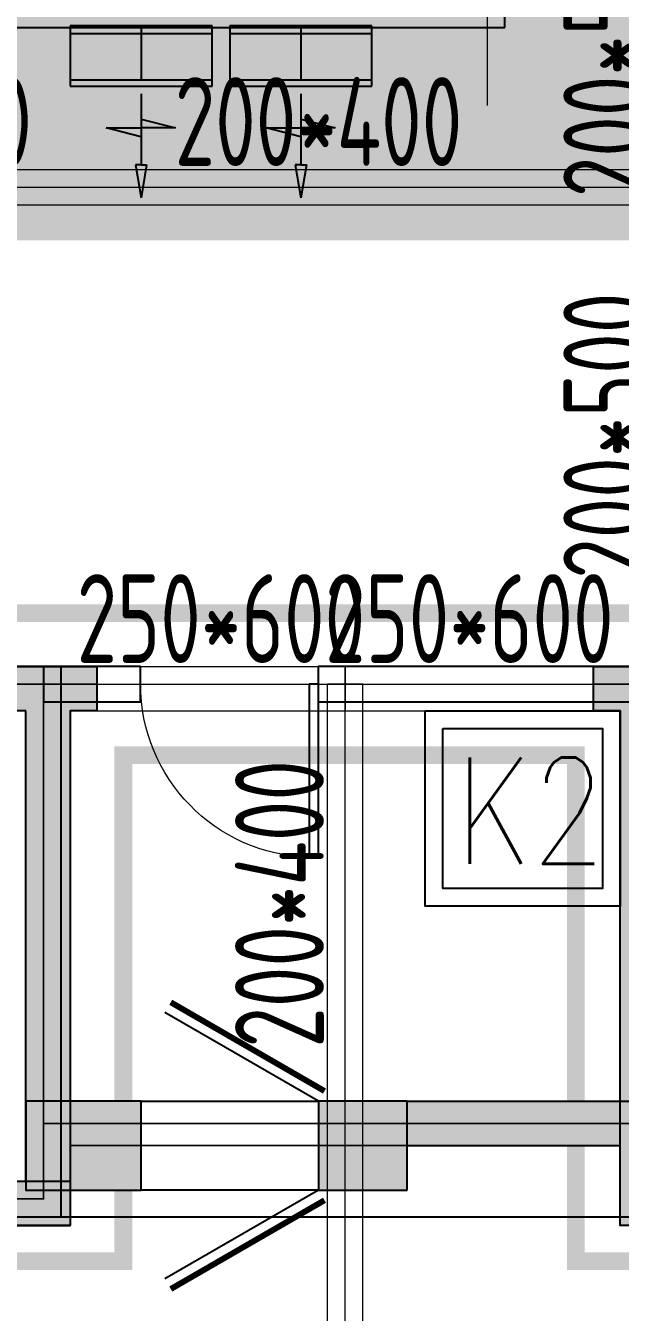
# Model space of a CAD drawing. Extents: x 369444 to 684549, y -549309 to 575337.
# Drawn here: x 501675 to 505025, y 454718 to 461967 of the extents above; entities that cross this region are included whole.
import ezdxf

# ---------------------------------------------------------------- set-up
doc = ezdxf.new("R2010")
doc.units = 0
doc.header["$LTSCALE"] = 1000
doc.header["$MEASUREMENT"] = 0
for name, pattern in [('__DASH', [0.35, 0.25, -0.1]), ('CENTER2', [1.125, 0.75, -0.125, 0.125, -0.125]), ('DASH', [0.35, 0.25, -0.1]), ('DOTE', [2.42, 2, -0.2, 0.02, -0.2])]:
    doc.linetypes.add(name, pattern=pattern)
for name, color, linetype, lineweight, true_color in [('-1-0-1', 7, 'Continuous', 0, 0xc0c0c0), ('-1-1-2', 7, 'Continuous', 0, 0xc0c0c0), ('-2-0-1', 1, 'Continuous', 0, 0xff0000), ('-2-1-2', 9, 'Continuous', 0, 0x808080), ('1-6-1', 7, 'Continuous', 0, 0x55ff55), ('1-6-2', 7, 'Continuous', 0, 0x55ff55), ('12-6-1', 4, 'Continuous', 0, 0x00ffff), ('12-6-2', 4, 'Continuous', 0, 0x00ffff), ('12-6-5', 4, 'Continuous', 0, 0x00ffff)]:
    doc.layers.add(name, color=color, linetype=linetype, lineweight=lineweight, true_color=true_color)
for name, color, linetype in [('A-WALL-HATCH', 8, 'Continuous'), ('COLUMN', 9, 'Continuous'), ('DOTE', 1, 'Continuous'), ('DUCT-送风中心线', 1, 'CENTER2'), ('DUCT-送风管', 11, 'Continuous'), ('DUCT-送风管端线', 2, 'Continuous'), ('PUB_HATCH', 8, 'Continuous'), ('WALL', 9, 'Continuous'), ('WINDOW', 4, 'Continuous'), ('填充', 8, 'Continuous'), ('砼墙', 151, 'Continuous'), ('车库集水坑', 60, 'Continuous'), ('防火分区线', 7, 'Continuous'), ('颜洞口', 1, 'Continuous'), ('风管标注', 3, 'Continuous')]:
    doc.layers.add(name, color=color, linetype=linetype)
doc.layers.add('DOTE2', color=122, linetype='DOTE', lineweight=9)
doc.styles.add('_HZTXT', font='txt.shx', dxfattribs={"width": 0.8, "bigfont": 'HZTXT.shx'})
doc.styles.add('yjkcad', font='yjkeng.shx', dxfattribs={"width": 0.7, "height": 250, "bigfont": 'yjkchn.shx'})

# ---------------------------------------------------------------- blocks, each defined once
blk = doc.blocks.new('6666666123hsdfg')
at = {"layer": '车库集水坑', "lineweight": -2}
for points in [[(38490852764.095047, 3905552580.261922), (38490853864.095047, 3905552580.261922), (38490853864.095047, 3905551480.261922), (38490852764.095047, 3905551480.261922)], [(38490852864.095047, 3905552480.261922), (38490853764.095047, 3905552480.261922), (38490853764.095047, 3905551580.261922), (38490852864.095047, 3905551580.261922)]]:
    blk.add_lwpolyline(points, close=True, dxfattribs=at)
at = {"layer": '车库集水坑', "lineweight": -2, "style": '_HZTXT', "width": 0.8}
blk.add_text('K2', height=600, dxfattribs=at).set_placement((38490852934.714523, 3905551717.399638))
blk = doc.blocks.new('$DorLib2D$00000001')
for p, q in [((0.45, 0.975), (0.5, 0.975)), ((0.45, 0), (0.45, 0.975)), ((0.5, 0), (0.5, 0.975)), ((0.5, 0), (0.45, 0))]:
    blk.add_line(p, q)
at = {"lineweight": 13}
blk.add_arc((0.475, 0), 0.975, 91.46928, 180, dxfattribs=at)
blk = doc.blocks.new('_FZH')
blk.add_lwpolyline([(-0.5, -0.5), (0.5, -0.5), (0.5, 0.5), (-0.5, 0.5)], close=True)
at = {"layer": 'PUB_HATCH'}
blk.add_solid([(-0.5, -0.5), (0.5, -0.5), (-0.5, 0.5), (0.5, 0.5)], dxfattribs=at)
blk = doc.blocks.new('$DorLib2D$00000193')
at = {"color": 0}
blk.add_line((-0.5, 0.1), (0.366, 0.6), dxfattribs=at)
at = {"color": 0, "const_width": 0.0333}
blk.add_lwpolyline([(-0.5333, 0.1577), (0.3327, 0.6577)], dxfattribs=at)
blk = doc.blocks.new('N-风管')
at = {"color": 0}
for p, q in [((38489338280.724403, 3905556055.97429, -11999.999999), (38489338280.724403, 3905555656.175829, -11999.999999)), ((38489339180.724403, 3905556055.97429, -11999.999999), (38489339180.724403, 3905555656.175829, -11999.999999)), ((38489338280.724403, 3905555914.355658, -11999.999999), (38489338475.241402, 3905555864.524365, -11999.999999)), ((38489339180.724403, 3905555914.355658, -11999.999999), (38489339375.241402, 3905555864.524365, -11999.999999)), ((38489338280.065842, 3905555814.524365, -11999.999999), (38489338084.890289, 3905555864.524365, -11999.999999)), ((38489338084.890289, 3905555864.524365, -11999.999999), (38489338280.065842, 3905555864.524365, -11999.999999)), ((38489338475.241402, 3905555864.524365, -11999.999999), (38489338280.065842, 3905555864.524365, -11999.999999)), ((38489339180.065842, 3905555814.524365, -11999.999999), (38489338984.890289, 3905555864.524365, -11999.999999)), ((38489338984.890289, 3905555864.524365, -11999.999999), (38489339180.065842, 3905555864.524365, -11999.999999)), ((38489339375.241402, 3905555864.524365, -11999.999999), (38489339180.065842, 3905555864.524365, -11999.999999)), ((38489338280.724403, 3905555656.175829, -11999.999999), (38489338249.262703, 3905555656.175829, -11999.999999)), ((38489338249.262703, 3905555656.175829, -11999.999999), (38489338280.724403, 3905555471.262133, -11999.999999)), ((38489338312.186089, 3905555656.175829, -11999.999999), (38489338280.724403, 3905555471.262133, -11999.999999)), ((38489338280.724403, 3905555656.175829, -11999.999999), (38489338312.186089, 3905555656.175829, -11999.999999)), ((38489339180.724403, 3905555656.175829, -11999.999999), (38489339149.262703, 3905555656.175829, -11999.999999)), ((38489339149.262703, 3905555656.175829, -11999.999999), (38489339180.724403, 3905555471.262133, -11999.999999)), ((38489339212.186089, 3905555656.175829, -11999.999999), (38489339180.724403, 3905555471.262133, -11999.999999)), ((38489339180.724403, 3905555656.175829, -11999.999999), (38489339212.186089, 3905555656.175829, -11999.999999))]:
    blk.add_line(p, q, dxfattribs=at)
at = {"layer": 'DUCT-送风中心线', "color": 0}
for p, q in [((38489338280.37886, 3905556440.257039), (38489338280.37886, 3905556134.976932)), ((38489339180.37886, 3905556440.257039), (38489339180.37886, 3905556134.976932))]:
    blk.add_line(p, q, dxfattribs=at)
at = {"layer": 'DUCT-送风管', "color": 0}
for p, q in [((38489337880.37886, 3905556440.257039), (38489337880.37886, 3905556134.976932)), ((38489338680.37886, 3905556134.976932), (38489338680.37886, 3905556440.257039)), ((38489338780.37886, 3905556440.257039), (38489338780.37886, 3905556134.976932)), ((38489339580.37886, 3905556134.976932), (38489339580.37886, 3905556440.257039))]:
    blk.add_line(p, q, dxfattribs=at)
at = {"layer": 'DUCT-送风管端线', "color": 0}
for p, q in [((38489338680.37886, 3905556440.257039), (38489337880.37886, 3905556440.257039)), ((38489339580.37886, 3905556440.257039), (38489338780.37886, 3905556440.257039)), ((38489337880.37886, 3905556134.976932), (38489338680.37886, 3905556134.976932)), ((38489338780.37886, 3905556134.976932), (38489339580.37886, 3905556134.976932))]:
    blk.add_line(p, q, dxfattribs=at)
at = {"layer": '颜洞口', "color": 0}
for p, q in [((38489337880.37886, 3905556394.976932, 0.000001), (38489337880.37886, 3905556100.317356, 0.000001)), ((38489338680.37886, 3905556394.976932, 0.000001), (38489337880.37886, 3905556394.976932, 0.000001)), ((38489338680.37886, 3905556100.317356, 0.000001), (38489338680.37886, 3905556394.976932, 0.000001)), ((38489338780.37886, 3905556394.976932, 0.000001), (38489338780.37886, 3905556100.317356, 0.000001)), ((38489339580.37886, 3905556394.976932, 0.000001), (38489338780.37886, 3905556394.976932, 0.000001)), ((38489339580.37886, 3905556100.317356, 0.000001), (38489339580.37886, 3905556394.976932, 0.000001)), ((38489337880.37886, 3905556100.317356, 0.000001), (38489338680.37886, 3905556100.317356, 0.000001)), ((38489338780.37886, 3905556100.317356, 0.000001), (38489339580.37886, 3905556100.317356, 0.000001))]:
    blk.add_line(p, q, dxfattribs=at)

msp = doc.modelspace()

# ---------------------------------------------------------------- hatches: boundary and pattern name
at = {"layer": 'A-WALL-HATCH'}
for points in [[(502324.6, 455407.1), (502324.6, 455907.1), (501674.6, 455907.1), (501674.6, 455407.1)], [(503824.6, 455407.1), (503824.6, 455907.1), (503324.6, 455907.1), (503324.6, 455407.1)]]:
    msp.add_hatch(color=256, dxfattribs=at).paths.add_polyline_path(points)
at = {"layer": 'PUB_HATCH'}
for points in [[(503824.6, 455657.1), (505024.6, 455657.1), (505274.6, 455907.1), (503824.6, 455907.1)], [(497341.3, 455323.6), (497424.6, 455207), (501924.6, 455207), (501924.6, 455457), (497424.6, 455457)]]:
    msp.add_hatch(color=256, dxfattribs=at).paths.add_polyline_path(points)
at = {"layer": '填充'}
h = msp.add_hatch(color=8, dxfattribs=at)
h.dxf.hatch_style = 1
h.paths.add_polyline_path([(507274.5, 462457), (507274.5, 462957), (506774.5, 462957), (506774.5, 462457)], flags=17)
h.paths.add_polyline_path([(500674.5, 462457), (500674.5, 462957), (500174.5, 462957), (500174.5, 462457)], flags=17)
h.paths.add_polyline_path([(497874.5, 462457), (497874.5, 462957), (497374.5, 462957), (497374.5, 462457)], flags=17)
h.paths.add_polyline_path([(510074.5, 462457), (510074.5, 462957), (509524.5, 462957), (509524.5, 462457)], flags=17)
h.paths.add_polyline_path([(509524.5, 460757), (509774.5, 460757), (509774.5, 461157), (509374.5, 461157), (509374.5, 460757)], flags=17)
h.paths.add_polyline_path([(497424.5, 460757), (497574.5, 460757), (497574.5, 461157), (497174.5, 461157), (497174.5, 460757)], flags=17)
h.paths.add_polyline_path([(512274.5, 467357), (510074.5, 467357), (510074.5, 465157), (510624.5, 465157), (510624.5, 464957), (509824.5, 464957), (509824.5, 467607), (512474.5, 467607), (512474.5, 464957), (511724.5, 464957), (511724.5, 465157), (512274.5, 465157)])
h.paths.add_polyline_path([(501674.5, 458107), (501124.5, 458107), (501124.5, 458357), (501674.5, 458357), (502074.5, 458357), (502074.5, 458107), (501924.5, 458107), (501924.5, 455207), (500174.5, 455207), (500174.5, 455457), (501674.5, 455457)])
h.paths.add_polyline_path([(514974.5, 467357), (514324.5, 467357), (514324.5, 467607), (515224.5, 467607), (515224.5, 465807), (514974.5, 465807)])
h.paths.add_polyline_path([(492624.5, 467557), (491974.5, 467557), (491974.5, 466007), (491724.5, 466007), (491724.5, 467807), (492624.5, 467807)])
h.paths.add_polyline_path([(507624.5, 450607), (506774.5, 450607), (506074.5, 450607), (506074.5, 450857), (506524.5, 450857), (506524.5, 454057), (506774.5, 454057), (506774.5, 450857), (507624.5, 450857)])
h.paths.add_polyline_path([(500174.5, 450607), (499324.5, 450607), (499324.5, 450857), (500174.5, 450857), (500174.5, 454057), (500424.5, 454057), (500424.5, 450857), (500874.5, 450857), (500874.5, 450607)])
h.paths.add_polyline_path([(505824.5, 458107), (505274.5, 458107), (505274.5, 455457), (506774.5, 455457), (506774.5, 455207), (505024.5, 455207), (505024.5, 458107), (504874.5, 458107), (504874.5, 458357), (505274.5, 458357), (505824.5, 458357)])
h.paths.add_polyline_path([(521349.5, 458907), (520874.5, 458907), (520874.5, 457157), (520624.5, 457157), (520624.5, 458907), (520524.5, 458907), (520524.5, 459157), (520874.5, 459157), (521349.5, 459157)])
h.paths.add_polyline_path([(517574.5, 450607), (517274.5, 450607), (516874.5, 450607), (516874.5, 450857), (517024.5, 450857), (517024.5, 454457), (517274.5, 454457), (517274.5, 450857), (517574.5, 450857)])
h.paths.add_polyline_path([(514174.5, 450607), (513149.5, 450607), (512374.5, 450607), (512374.5, 450857), (513124.5, 450857), (513124.5, 454557), (513424.5, 454557), (513424.5, 450857), (514174.5, 450857)])
h.paths.add_polyline_path([(489924.5, 456557), (489924.5, 455757), (487824.5, 455757), (487824.5, 456007), (489674.5, 456007), (489674.5, 456557)])
h.paths.add_polyline_path([(497624.5, 465157), (496874.5, 465157), (496874.5, 467557), (494674.5, 467557), (494674.5, 465357), (495224.5, 465357), (495224.5, 465157), (494474.5, 465157), (494474.5, 467807), (497124.5, 467807), (497124.5, 465407), (497624.5, 465407)])
h.paths.add_polyline_path([(509524.5, 458107), (509074.5, 458107), (509074.5, 458357), (509774.5, 458357), (509774.5, 455207), (509524.5, 455207)])
h.paths.add_polyline_path([(497874.5, 458107), (497424.5, 458107), (497424.5, 455207), (497174.5, 455207), (497174.5, 458357), (497874.5, 458357)])
h.paths.add_polyline_path([(489674.5, 450607), (489374.5, 450607), (489374.5, 450857), (489674.5, 450857), (489674.5, 454457), (489924.5, 454457), (489924.5, 450857), (490074.5, 450857), (490074.5, 450607)])
h.paths.add_polyline_path([(486074.5, 458907), (485589.5, 458907), (485589.5, 459157), (486074.5, 459157), (486424.5, 459157), (486424.5, 458907), (486324.5, 458907), (486324.5, 457157), (486074.5, 457157)])
h.paths.add_polyline_path([(523874.5, 449607), (523324.5, 449607), (523324.5, 449857), (523574.5, 449857), (523574.5, 454307), (523874.5, 454307)])
h.paths.add_polyline_path([(483624.5, 449607), (483074.5, 449607), (483074.5, 454307), (483374.5, 454307), (483374.5, 449857), (483624.5, 449857)])
h.paths.add_polyline_path([(515374.5, 458907), (514974.5, 458907), (514974.5, 462457), (514574.5, 462457), (514574.5, 462657), (515224.5, 462657), (515224.5, 459157), (515374.5, 459157)])
h.paths.add_polyline_path([(491974.5, 458907), (491574.5, 458907), (491574.5, 459157), (491724.5, 459157), (491724.5, 462657), (492424.5, 462657), (492424.5, 462457), (491974.5, 462457)])
h.paths.add_polyline_path([(520074.5, 450607), (519374.5, 450607), (519374.5, 450857), (520074.5, 450857), (520074.5, 453757), (520324.5, 453757), (520324.5, 450857), (520324.5, 449857), (520924.5, 449857), (520924.5, 449607), (520074.5, 449607)])
h.paths.add_polyline_path([(493824.5, 460257), (493824.5, 456757), (493524.5, 456757), (493524.5, 460257)])
h.paths.add_polyline_path([(487574.5, 450607), (486874.5, 450607), (486874.5, 449607), (486024.5, 449607), (486024.5, 449857), (486624.5, 449857), (486624.5, 450857), (486624.5, 453757), (486874.5, 453757), (486874.5, 450857), (487574.5, 450857)])
h.paths.add_polyline_path([(513424.5, 460257), (513424.5, 456757), (513124.5, 456757), (513124.5, 460257)])
h.paths.add_polyline_path([(509774.5, 450607), (509424.5, 450607), (509424.5, 450857), (509524.5, 450857), (509524.5, 454057), (509774.5, 454057), (509774.5, 450857), (509974.5, 450857), (509974.5, 450607)])
h.paths.add_polyline_path([(497524.5, 450607), (497174.5, 450607), (496974.5, 450607), (496974.5, 450857), (497174.5, 450857), (497174.5, 454057), (497424.5, 454057), (497424.5, 450857), (497524.5, 450857)])
h.paths.add_polyline_path([(523874.5, 455757), (523174.5, 455757), (523174.5, 456007), (523574.5, 456007), (523574.5, 458907), (523199.5, 458907), (523199.5, 459157), (523874.5, 459157)])
h.paths.add_polyline_path([(483774.5, 455757), (483074.5, 455757), (483074.5, 459157), (483759.5, 459157), (483759.5, 458907), (483374.5, 458907), (483374.5, 456007), (483774.5, 456007)])
h.paths.add_polyline_path([(517024.5, 458907), (516974.5, 458907), (516974.5, 459157), (517274.5, 459157), (517674.5, 459157), (517674.5, 458907), (517274.5, 458907), (517274.5, 458057), (517024.5, 458057)])
h.paths.add_polyline_path([(489974.5, 458907), (489924.5, 458907), (489924.5, 458057), (489674.5, 458057), (489674.5, 458907), (489274.5, 458907), (489274.5, 459157), (489674.5, 459157), (489974.5, 459157)])
h.paths.add_polyline_path([(519124.5, 455757), (517024.5, 455757), (517024.5, 456557), (517274.5, 456557), (517274.5, 456007), (519124.5, 456007)])
edge = h.paths.add_edge_path()
edge.add_line((497374.5, 465157), (497374.5, 465057))
edge.add_line((497374.5, 465057), (497624.5, 465057))
edge.add_line((497624.5, 465057), (497624.5, 465157))
edge.add_line((497424.5, 460757), (497424.5, 460007))
edge.add_line((497424.5, 460007), (495374.5, 460007))
edge.add_line((495374.5, 460007), (495374.5, 460257))
edge.add_line((495374.5, 460257), (497174.5, 460257))
edge.add_line((497174.5, 460257), (497174.5, 460757))
edge.add_line((509774.5, 460757), (509774.5, 460257))
edge.add_line((509774.5, 460257), (511574.5, 460257))
edge.add_line((511574.5, 460257), (511574.5, 460007))
edge.add_line((511574.5, 460007), (509524.5, 460007))
edge.add_line((509524.5, 460007), (509524.5, 460757))

# ---------------------------------------------------------------- linework, layer by layer
at = {"layer": '-1-0-1', "color": 0}
for p in [(501774.3, 458256.9, -3600), (502074.3, 458256.9, -3600), (503474.3, 458256.9, -3600), (504874.3, 458256.9, -3600), (501774.3, 457306.9, -3600), (501774.3, 455782.3, -3600), (503474.3, 455782.3, -3600), (501774.3, 455356.9, -3600)]:
    msp.add_point(p, dxfattribs=at)
at = {"layer": '-1-1-2', "color": 0}
for p, q in [((501774.3, 458256.9, -3600), (501774.3, 458256.9)), ((502074.3, 458256.9, -3600), (502074.3, 458256.9)), ((503474.3, 458256.9, -3600), (503474.3, 458256.9)), ((504874.3, 458256.9, -3600), (504874.3, 458256.9)), ((501774.3, 457306.9, -3600), (501774.3, 457306.9)), ((501774.3, 455782.3, -3600), (501774.3, 455782.3)), ((503474.3, 455782.3, -3600), (503474.3, 455782.3)), ((501774.3, 455356.9, -3600), (501774.3, 455356.9))]:
    msp.add_line(p, q, dxfattribs=at)
at = {"layer": '-2-0-1', "color": 0}
for p, q in [((501324.3, 461056.9, -3600), (505324.3, 461056.9, -3600)), ((501324.3, 458256.9, -3600), (501774.3, 458256.9, -3600)), ((501774.3, 458256.9, -3600), (502074.3, 458256.9, -3600)), ((501774.3, 457306.9, -3600), (501774.3, 458256.9, -3600)), ((502074.3, 458256.9, -3600), (503474.3, 458256.9, -3600)), ((503474.3, 455782.3, -3600), (503474.3, 458256.9, -3600)), ((503474.3, 458256.9, -3600), (504874.3, 458256.9, -3600)), ((504874.3, 458256.9, -3600), (505174.3, 458256.9, -3600)), ((501774.3, 455782.3, -3600), (501774.3, 457306.9, -3600)), ((501774.3, 455782.3, -3600), (503474.3, 455782.3, -3600)), ((501774.3, 455356.9, -3600), (501774.3, 455782.3, -3600)), ((503474.3, 455782.3, -3600), (505174.3, 455782.3, -3600)), ((503474.3, 450706.9, -3600), (503474.3, 455782.3, -3600)), ((500274.3, 455356.9, -3600), (501774.3, 455356.9, -3600))]:
    msp.add_line(p, q, dxfattribs=at)
at = {"layer": '-2-1-2', "color": 0}
for p, q in [((501324.3, 461056.9), (505324.3, 461056.9)), ((501324.3, 458256.9), (501774.3, 458256.9)), ((501774.3, 458256.9), (502074.3, 458256.9)), ((501774.3, 457306.9), (501774.3, 458256.9)), ((502074.3, 458256.9), (503474.3, 458256.9)), ((503474.3, 455782.3), (503474.3, 458256.9)), ((503474.3, 458256.9), (504874.3, 458256.9)), ((504874.3, 458256.9), (505174.3, 458256.9)), ((501774.3, 455782.3), (501774.3, 457306.9)), ((501774.3, 455782.3), (503474.3, 455782.3)), ((501774.3, 455356.9), (501774.3, 455782.3)), ((503474.3, 455782.3), (505174.3, 455782.3)), ((503474.3, 450706.9), (503474.3, 455782.3)), ((500274.3, 455356.9), (501774.3, 455356.9))]:
    msp.add_line(p, q, dxfattribs=at)
at = {"layer": '1-6-1', "color": 0}
for p, q in [((501774.3, 458356.9, -3600), (501324.3, 458356.9, -3600)), ((501324.3, 458356.9), (501774.3, 458356.9)), ((501774.3, 458356.9), (501774.3, 458356.9, -3600)), ((501774.3, 458356.9, -3600), (501774.3, 458356.9)), ((502074.3, 458356.9, -3600), (501774.3, 458356.9, -3600)), ((501774.3, 458356.9), (502074.3, 458356.9)), ((502074.3, 458356.9), (502074.3, 458356.9, -3600)), ((502074.3, 458356.9, -3600), (502074.3, 458356.9)), ((502074.3, 458106.9, -3600), (502074.3, 458356.9, -3600)), ((502074.3, 458356.9), (502074.3, 458106.9)), ((504874.3, 458356.9, -3600), (504874.3, 458356.9)), ((505174.3, 458356.9, -3600), (504874.3, 458356.9, -3600)), ((504874.3, 458356.9), (505174.3, 458356.9)), ((504874.3, 458356.9, -3600), (504874.3, 458106.9, -3600)), ((504874.3, 458356.9), (504874.3, 458356.9, -3600)), ((504874.3, 458106.9), (504874.3, 458356.9)), ((501924.3, 458106.9), (501924.3, 458106.9, -3600)), ((502074.3, 458106.9), (501924.3, 458106.9)), ((501924.3, 458106.9, -3600), (502074.3, 458106.9, -3600)), ((501924.3, 458106.9), (501924.3, 457306.9)), ((501924.3, 458106.9, -3600), (501924.3, 458106.9)), ((501924.3, 457306.9, -3600), (501924.3, 458106.9, -3600)), ((502074.3, 458106.9, -3600), (502074.3, 458106.9)), ((502074.3, 458106.9), (502074.3, 458106.9, -3600)), ((504874.3, 458106.9), (504874.3, 458106.9, -3600)), ((505024.3, 458106.9), (504874.3, 458106.9)), ((504874.3, 458106.9, -3600), (505024.3, 458106.9, -3600)), ((504874.3, 458106.9, -3600), (504874.3, 458106.9)), ((505024.3, 458106.9, -3600), (505024.3, 458106.9)), ((505024.3, 458106.9, -3600), (505024.3, 457306.9, -3600)), ((505024.3, 458106.9), (505024.3, 458106.9, -3600)), ((505024.3, 457306.9), (505024.3, 458106.9)), ((501924.3, 457306.9), (501924.3, 455907.3)), ((501924.3, 457306.9, -3600), (501924.3, 457306.9)), ((501924.3, 455907.3, -3600), (501924.3, 457306.9, -3600)), ((501924.3, 457306.9), (501924.3, 457306.9, -3600)), ((505024.3, 457306.9, -3600), (505024.3, 455907.3, -3600)), ((505024.3, 457306.9), (505024.3, 457306.9, -3600)), ((505024.3, 455907.3), (505024.3, 457306.9)), ((505024.3, 457306.9, -3600), (505024.3, 457306.9)), ((501924.3, 455907.3, -3600), (501924.3, 455907.3)), ((503474.3, 455907.3, -3600), (501924.3, 455907.3, -3600)), ((501924.3, 455907.3), (503474.3, 455907.3)), ((501924.3, 455907.3), (501924.3, 455907.3, -3600)), ((503474.3, 455907.3, -3600), (503474.3, 455907.3)), ((505024.3, 455907.3, -3600), (503474.3, 455907.3, -3600)), ((503474.3, 455907.3), (505024.3, 455907.3)), ((503474.3, 455907.3), (503474.3, 455907.3, -3600)), ((505024.3, 455907.3), (505024.3, 455907.3, -3600)), ((505024.3, 455907.3, -3600), (505024.3, 455907.3)), ((501924.3, 455657.3), (501924.3, 455657.3, -3600)), ((503474.3, 455657.3), (501924.3, 455657.3)), ((501924.3, 455657.3, -3600), (503474.3, 455657.3, -3600)), ((501924.3, 455657.3), (501924.3, 455256.9)), ((501924.3, 455657.3, -3600), (501924.3, 455657.3)), ((501924.3, 455256.9, -3600), (501924.3, 455657.3, -3600)), ((503474.3, 455657.3), (503474.3, 455657.3, -3600)), ((505024.3, 455657.3), (503474.3, 455657.3)), ((503474.3, 455657.3, -3600), (505024.3, 455657.3, -3600)), ((503474.3, 455657.3, -3600), (503474.3, 455657.3)), ((505024.3, 455657.3, -3600), (505024.3, 455657.3)), ((505024.3, 455657.3, -3600), (505024.3, 455256.9, -3600)), ((505024.3, 455657.3), (505024.3, 455657.3, -3600)), ((505024.3, 455256.9), (505024.3, 455657.3)), ((501924.3, 455256.9), (500274.3, 455256.9)), ((500274.3, 455256.9, -3600), (501924.3, 455256.9, -3600)), ((501924.3, 455256.9, -3600), (501924.3, 455256.9)), ((501924.3, 455256.9), (501924.3, 455256.9, -3600)), ((505024.3, 455256.9, -3600), (505024.3, 455256.9)), ((505024.3, 455256.9), (505024.3, 455256.9, -3600)), ((506674.3, 455256.9), (505024.3, 455256.9)), ((505024.3, 455256.9, -3600), (506674.3, 455256.9, -3600))]:
    msp.add_line(p, q, dxfattribs=at)
at = {"layer": '1-6-2', "color": 0}
for p, q in [((501774.3, 458256.9), (501324.3, 458256.9)), ((501324.3, 458256.9, -3600), (501774.3, 458256.9, -3600)), ((501774.3, 458256.9, -3600), (501774.3, 458256.9)), ((501774.3, 458256.9), (501774.3, 458256.9, -3600)), ((502074.3, 458256.9), (501774.3, 458256.9)), ((501774.3, 458256.9, -3600), (502074.3, 458256.9, -3600)), ((501774.3, 458256.9), (501774.3, 457306.9)), ((501774.3, 458256.9, -3600), (501774.3, 458256.9)), ((501774.3, 457306.9, -3600), (501774.3, 458256.9, -3600)), ((502074.3, 458256.9, -3600), (502074.3, 458256.9)), ((504874.3, 458256.9), (504874.3, 458256.9, -3600)), ((505174.3, 458256.9), (504874.3, 458256.9)), ((504874.3, 458256.9, -3600), (505174.3, 458256.9, -3600)), ((501774.3, 457306.9), (501774.3, 455782.3)), ((501774.3, 457306.9, -3600), (501774.3, 457306.9)), ((501774.3, 455782.3, -3600), (501774.3, 457306.9, -3600)), ((501774.3, 457306.9), (501774.3, 457306.9, -3600)), ((501774.3, 455782.3), (501774.3, 455782.3, -3600)), ((503474.3, 455782.3), (501774.3, 455782.3)), ((501774.3, 455782.3, -3600), (503474.3, 455782.3, -3600)), ((501774.3, 455782.3), (501774.3, 455782.3, -3600)), ((501774.3, 455782.3), (501774.3, 455356.9)), ((501774.3, 455782.3, -3600), (501774.3, 455782.3)), ((501774.3, 455356.9, -3600), (501774.3, 455782.3, -3600)), ((503474.3, 455782.3), (503474.3, 455782.3, -3600)), ((505174.3, 455782.3), (503474.3, 455782.3)), ((503474.3, 455782.3, -3600), (505174.3, 455782.3, -3600)), ((503474.3, 455782.3, -3600), (503474.3, 455782.3)), ((501774.3, 455356.9), (500274.3, 455356.9)), ((500274.3, 455356.9, -3600), (501774.3, 455356.9, -3600)), ((501774.3, 455356.9, -3600), (501774.3, 455356.9)), ((501774.3, 455356.9), (501774.3, 455356.9, -3600))]:
    msp.add_line(p, q, dxfattribs=at)
at = {"layer": '12-6-1', "color": 0}
for p, q in [((501324.3, 461156.9), (505324.3, 461156.9)), ((501324.3, 461156.9, -400), (505324.3, 461156.9, -400)), ((501324.3, 460956.9), (505324.3, 460956.9)), ((501324.3, 460956.9, -400), (505324.3, 460956.9, -400)), ((502074.3, 458356.9), (502074.3, 458106.9)), ((502074.3, 458356.9, -600), (502074.3, 458356.9)), ((502074.3, 458106.9, -600), (502074.3, 458356.9, -600)), ((502074.3, 458356.9), (503474.3, 458356.9)), ((502074.3, 458356.9, -600), (503474.3, 458356.9, -600)), ((503474.3, 458356.9), (503474.3, 458106.9)), ((503474.3, 458356.9, -600), (503474.3, 458356.9)), ((503474.3, 458106.9, -600), (503474.3, 458356.9, -600)), ((503474.3, 458356.9), (503474.3, 458106.9)), ((503474.3, 458356.9, -600), (503474.3, 458356.9)), ((503474.3, 458106.9, -600), (503474.3, 458356.9, -600)), ((503474.3, 458356.9), (504874.3, 458356.9)), ((503474.3, 458356.9, -600), (504874.3, 458356.9, -600)), ((504874.3, 458356.9), (504874.3, 458106.9)), ((504874.3, 458356.9, -600), (504874.3, 458356.9)), ((504874.3, 458106.9, -600), (504874.3, 458356.9, -600)), ((503374.3, 458256.9), (503574.3, 458256.9)), ((503374.3, 458256.9, -400), (503374.3, 458256.9)), ((503574.3, 458256.9, -400), (503374.3, 458256.9, -400)), ((503374.3, 455782.3), (503374.3, 458256.9)), ((503374.3, 455782.3, -400), (503374.3, 458256.9, -400)), ((503574.3, 458256.9), (503574.3, 458256.9, -400)), ((503574.3, 455782.3), (503574.3, 458256.9)), ((503574.3, 455782.3, -400), (503574.3, 458256.9, -400)), ((502074.3, 458106.9), (502074.3, 458106.9, -600)), ((502074.3, 458106.9), (503474.3, 458106.9)), ((502074.3, 458106.9, -600), (503474.3, 458106.9, -600)), ((503474.3, 458106.9), (503474.3, 458106.9, -600)), ((503474.3, 458106.9), (503474.3, 458106.9, -600)), ((503474.3, 458106.9), (504874.3, 458106.9)), ((503474.3, 458106.9, -600), (504874.3, 458106.9, -600)), ((504874.3, 458106.9), (504874.3, 458106.9, -600)), ((503374.3, 455782.3), (503574.3, 455782.3)), ((503374.3, 455782.3, -400), (503374.3, 455782.3)), ((503574.3, 455782.3, -400), (503374.3, 455782.3, -400)), ((503374.3, 455782.3), (503574.3, 455782.3)), ((503374.3, 455782.3, -400), (503374.3, 455782.3)), ((503574.3, 455782.3, -400), (503374.3, 455782.3, -400)), ((503374.3, 450706.9), (503374.3, 455782.3)), ((503374.3, 450706.9, -400), (503374.3, 455782.3, -400)), ((503574.3, 455782.3), (503574.3, 455782.3, -400)), ((503574.3, 455782.3), (503574.3, 455782.3, -400)), ((503574.3, 450706.9), (503574.3, 455782.3)), ((503574.3, 450706.9, -400), (503574.3, 455782.3, -400))]:
    msp.add_line(p, q, dxfattribs=at)
at = {"layer": '12-6-2', "color": 0}
for p, q in [((501324.3, 461056.9), (505324.3, 461056.9)), ((502074.3, 458256.9), (503474.3, 458256.9)), ((503474.3, 455782.3), (503474.3, 458256.9)), ((503474.3, 458256.9), (504874.3, 458256.9)), ((503474.3, 450706.9), (503474.3, 455782.3))]:
    msp.add_line(p, q, dxfattribs=at)
at = {"layer": 'COLUMN', "color": 8}
for p, q in [((502324.6, 455907.1), (501674.6, 455907.1)), ((501674.6, 455907.1), (501674.6, 455407.1)), ((502324.6, 455407.1), (502324.6, 455907.1)), ((503824.6, 455907.1), (503324.6, 455907.1)), ((503324.6, 455907.1), (503324.6, 455407.1)), ((503824.6, 455407.1), (503824.6, 455907.1)), ((501674.6, 455407.1), (502324.6, 455407.1)), ((503324.6, 455407.1), (503824.6, 455407.1))]:
    msp.add_line(p, q, dxfattribs=at)
at = {"layer": 'DOTE', "color": 8, "lineweight": -2}
msp.add_line((377844.4, 455257), (624570.9, 455257), dxfattribs=at)
at = {"layer": 'DOTE2', "linetype": 'DOTE', "ltscale": 0.5, "elevation": 0.1}
msp.add_lwpolyline([(504274.6, 468201.8), (504274.6, 461518)], dxfattribs=at)
at = {"layer": 'WALL'}
for p, q in [((504374.6, 461957), (504374.6, 464257)), ((500674.6, 461957), (504374.6, 461957)), ((501874.5, 458357), (500874.5, 458357)), ((502321.5, 458357), (501774.5, 458357)), ((501774.5, 458357), (501774.5, 458157)), ((501874.5, 455257), (501874.5, 458357)), ((502321.5, 458157), (502321.5, 458357)), ((505174.5, 458357), (503321.5, 458357)), ((503321.5, 458357), (503321.5, 458157)), ((501774.5, 458157), (502321.5, 458157)), ((503321.5, 458157), (505174.5, 458157)), ((503824.6, 455907.1), (505274.6, 455907.1)), ((503824.6, 455657.1), (505024.6, 455657.1)), ((497424.6, 455457), (501924.6, 455457)), ((501924.6, 455457), (501924.6, 455207)), ((500374.5, 455257), (501874.5, 455257)), ((497424.6, 455207), (501924.6, 455207))]:
    msp.add_line(p, q, dxfattribs=at)
at = {"layer": 'WINDOW', "elevation": 187.6}
msp.add_lwpolyline([(502324.6, 455407.1), (502324.6, 455907.1), (503324.6, 455907.1), (503324.6, 455407.1)], close=True, dxfattribs=at)
at = {"layer": '砼墙', "color": 8, "ltscale": 1}
for points in [[(501674.5, 458107), (501124.5, 458107), (501124.5, 458357), (501674.5, 458357), (502074.5, 458357), (502074.5, 458107), (501924.5, 458107), (501924.5, 455207), (500174.5, 455207), (500174.5, 455457), (501674.5, 455457)], [(505824.5, 458107), (505274.5, 458107), (505274.5, 455457), (506774.5, 455457), (506774.5, 455207), (505024.5, 455207), (505024.5, 458107), (504874.5, 458107), (504874.5, 458357), (505274.5, 458357), (505824.5, 458357)]]:
    msp.add_lwpolyline(points, close=True, dxfattribs=at)
at = {"layer": '防火分区线', "linetype": '__DASH', "lineweight": -2, "ltscale": 8, "const_width": 100}
for points in [[(505574.5, 458656.7), (501424.5, 458656.7), (501424.5, 455806.7), (499874.5, 455806.7), (499874.5, 455742.6), (497724.6, 455742.7), (497724.6, 457842.7), (499674.6, 457842.7), (499674.6, 460642.8), (500974.6, 460642.8), (500974.6, 468042.7), (491474.5, 468042.8), (491474.5, 458792.7), (490174.6, 458792.7), (490174.6, 459442.7), (482824.6, 459442.7), (482824.6, 445207), (479124.6, 445207), (479124.6, 455957), (478974.5, 455957), (478974.5, 470356.9), (537464.5, 470356.9)], [(510124.5, 455006.7), (504774.6, 455006.9), (504774.5, 457856.7), (502224.5, 457856.7), (502224.5, 455006.7), (500674.5, 455006.7), (500674.5, 454942.6), (496924.6, 454942.7), (496924.6, 458642.7), (498874.6, 458642.7), (498874.6, 461442.8), (500174.6, 461442.8), (500174.6, 467242.7), (492274.5, 467242.8), (492274.5, 457992.7), (489374.6, 457992.7), (489374.6, 458642.7), (483624.6, 458642.7), (483624.6, 444407)]]:
    msp.add_lwpolyline(points, dxfattribs=at)
at = {"layer": '防火分区线', "color": 2, "linetype": 'DASH', "ltscale": 8, "const_width": 100}
for points in [[(505574.5, 458656.7), (501424.5, 458656.7), (501424.5, 455806.7), (499874.5, 455806.7), (499874.5, 451107), (498274.5, 451107), (498274.5, 406256.7)], [(510124.5, 455006.7), (504774.6, 455006.9), (504774.5, 457856.7), (502224.5, 457856.7), (502224.5, 455006.7), (500674.5, 455006.7), (500674.5, 450307), (499074.5, 450307), (499074.5, 407056.7)]]:
    msp.add_lwpolyline(points, dxfattribs=at)
at = {"layer": '防火分区线', "ltscale": 6, "elevation": 187.6}
msp.add_lwpolyline([(502324.6, 455907.1, 0, 0, 0), (501674.5, 455907.2, 100, 100, 0)], format="xyseb", dxfattribs=at)

# ---------------------------------------------------------------- block references
at = {"layer": 'WALL', "rotation": 90}
for p, xscale, yscale, zscale in [((501999.6, 455657.1, -16012.4), 499.9999976158142, 649.9998550415039, 649.9998550415039), ((503574.6, 455657.1, -7912.4), 499.9999923706055, 500, 500)]:
    msp.add_blockref('_FZH', p, dxfattribs=dict(at, xscale=xscale, yscale=yscale, zscale=zscale))
at = {"layer": 'WINDOW', "lineweight": -2, "xscale": -1000, "yscale": 1000, "zscale": 1000, "rotation": 180}
msp.add_blockref('$DorLib2D$00000001', (502821.5, 458257), dxfattribs=at)
at = {"layer": 'WINDOW', "xscale": -1000.000000000001, "yscale": 1000.000000000001, "zscale": -1000.000000000001}
msp.add_blockref('$DorLib2D$00000193', (502824.6, 455807.1, 187.6), dxfattribs=at)
at = {"layer": 'WINDOW', "xscale": 1000.000000000001, "yscale": 1000.000000000001, "zscale": -1000.000000000001, "rotation": 180}
msp.add_blockref('$DorLib2D$00000193', (502824.6, 455507.1, -7912.4), dxfattribs=at)
at = {"layer": '车库集水坑'}
msp.add_blockref('6666666123hsdfg', (-38490348839.6, -3905094473.4), dxfattribs=at)
at = {"layer": '风管标注', "color": 8}
msp.add_blockref('N-风管', (-38488835956.2, -3905094473.4), dxfattribs=at)

# ---------------------------------------------------------------- texts
at = {"layer": '12-6-5', "color": 0, "char_height": 500, "attachment_point": 8, "rotation": 90, "style": 'yjkcad'}
for s, insert in [('200*500', (505204.3, 461806.9)), ('200*500', (505204.3, 459656.9)), ('200*400', (503354.3, 457019.6))]:
    msp.add_mtext(s, dxfattribs=dict(at, insert=insert))
at = {"layer": '12-6-5', "color": 0, "char_height": 500, "attachment_point": 8, "style": 'yjkcad'}
for s, insert in [('200*400', (500899.3, 461176.9)), ('200*400', (503324.3, 461176.9)), ('250*600', (502774.3, 458376.9)), ('250*600', (504174.3, 458376.9))]:
    msp.add_mtext(s, dxfattribs=dict(at, insert=insert))

doc.saveas('drawing.dxf')
